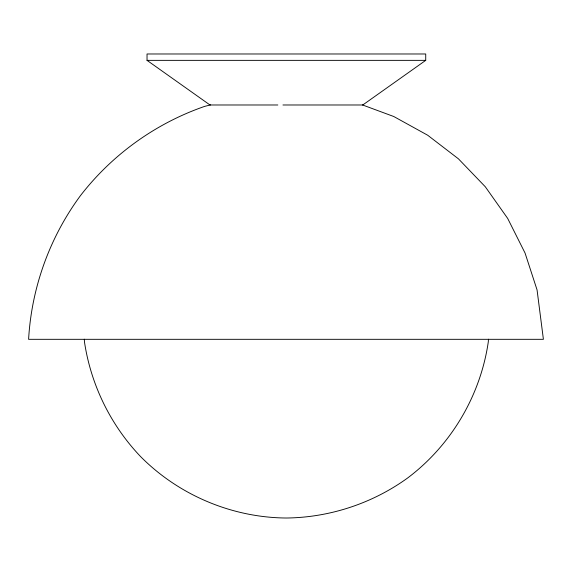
<?xml version="1.0" encoding="UTF-8"?>
<svg xmlns="http://www.w3.org/2000/svg" width="572" height="572" viewBox="0 0 572 572"><rect width="100%" height="100%" fill="white"/><g stroke="black" fill="none" stroke-linecap="round" stroke-linejoin="round"><path stroke-width="0.86" d="M488.452 339.203L488.302 341.827C480.509 395.595 451.086 445.295 407.672 477.963C372.479 503.41 329.801 517.503 286.379 518.017C232.068 517.617 178.864 495.202 140.633 456.628C110.639 425.189 90.876 384.799 84.456 341.827L84.306 339.203M277.82 104.983L209.981 104.983L147.033 60.36L147.033 53.982L425.725 53.982L425.725 60.36L362.777 104.983L282.954 104.983M210.589 104.876L204.626 106.392C155.641 123.366 112.226 154.562 80.509 195.567C49.714 237.28 31.56 287.559 28.6 339.318L543.4 339.318L537.058 289.911L525.06 253.06L507.679 218.425L485.306 186.779L458.444 158.844L427.706 135.242L393.779 116.516L362.383 104.905M147.033 60.36L425.725 60.36"/></g></svg>
